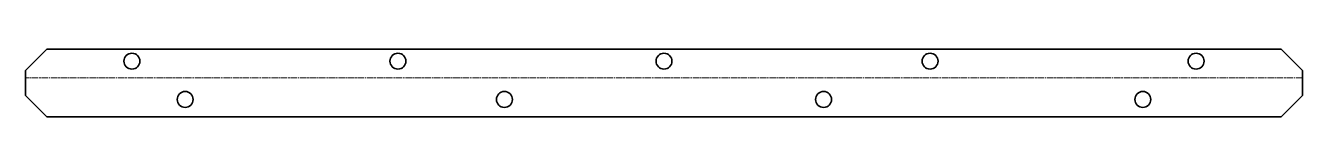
# Model space of a CAD drawing. Header units: millimetres. Extents: x 0 to 480, y 0 to 25.
import ezdxf

# ---------------------------------------------------------------- set-up
doc = ezdxf.new("R2010")
doc.units = ezdxf.units.MM
doc.linetypes.add('Chain', pattern=[13.68, 9.12, -1.14, 2.28, -1.14])
doc.layers.add('SIMUMAK Bend Centerline (ISO)', color=7, linetype='Chain', lineweight=9)
doc.layers.add('SIMUMAK Visible (ISO)', color=7, linetype='Continuous', lineweight=35)

# ---------------------------------------------------------------- blocks, each defined once
blk = doc.blocks.new('2DOF-150-17-MFUE-01_2DOF-150-17-MFUE-01_VIEW1')
at = {"layer": 'SIMUMAK Bend Centerline (ISO)', "ltscale": 0.263158}
blk.add_line((240, 2), (-240, 2), dxfattribs=at)
at = {"layer": 'SIMUMAK Visible (ISO)'}
for p, q in [((-240, 4.7), (-232, 12.7)), ((-232, 12.7), (232, 12.7)), ((232, 12.7), (240, 4.7)), ((-240, -4.7), (-240, 4.7)), ((240, 4.7), (240, -4.7)), ((-232, -12.7), (-240, -4.7)), ((240, -4.7), (232, -12.7)), ((-232, -12.7), (232, -12.7))]:
    blk.add_line(p, q, dxfattribs=at)
for centre in [(-200, 8.2), (-100, 8.2), (0, 8.2), (100, 8.2), (200, 8.2), (-180, -6.2), (-60, -6.2), (60, -6.2), (180, -6.2)]:
    blk.add_circle(centre, 3, dxfattribs=at)

msp = doc.modelspace()

# ---------------------------------------------------------------- block references
msp.add_blockref('2DOF-150-17-MFUE-01_2DOF-150-17-MFUE-01_VIEW1', (240, 12.7))

doc.saveas('drawing.dxf')
